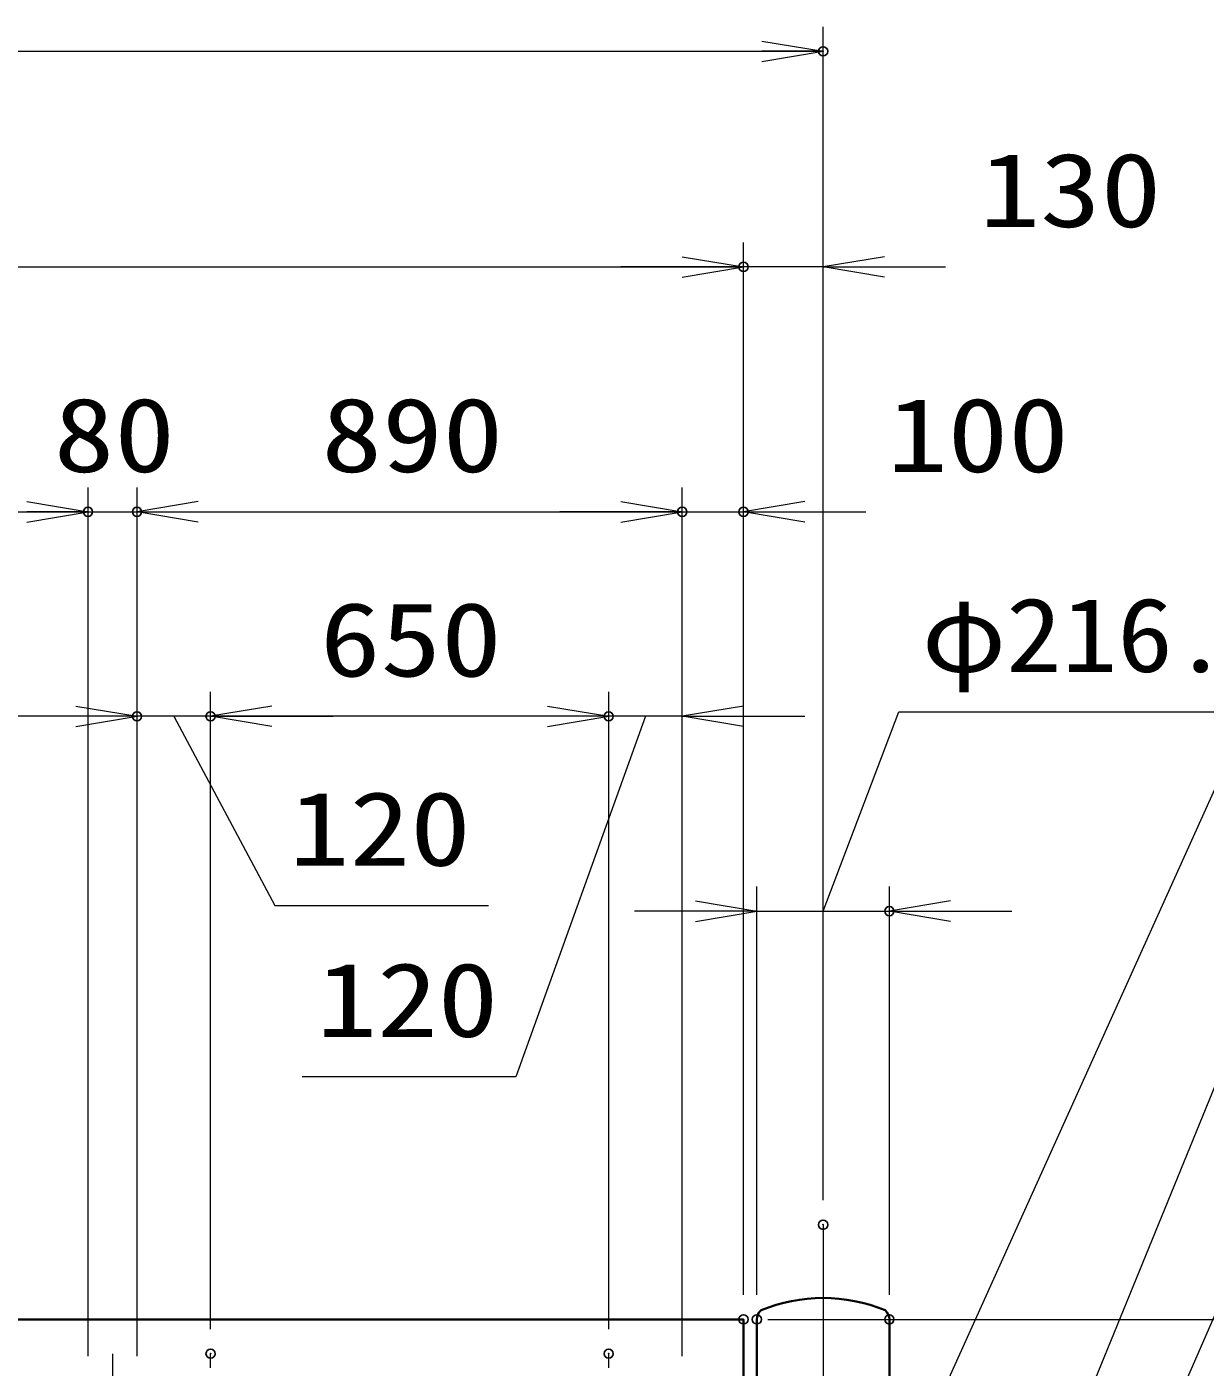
# Model space of a CAD drawing. Units: millimetres at full size. Extents: x -11880 to 11880, y -8400 to 8400.
# Drawn here: x 3688 to 5612, y 469 to 2657 of the extents above; entities that cross this region are included whole.
import ezdxf
from ezdxf.enums import TextEntityAlignment as Align

# ---------------------------------------------------------------- set-up
doc = ezdxf.new("R2010")
doc.units = ezdxf.units.MM
doc.header["$LTSCALE"] = 30
doc.header["$PDMODE"] = 32
doc.header["$PDSIZE"] = 15
doc.linetypes.add('USER1', pattern=[18, 12, -1.5, 3, -1.5])
for name, color, linetype, lineweight in [('0-1_外形線', 7, 'Continuous', 35), ('0-2_軸線', 200, 'USER1', 15), ('0-4_寸法線', 4, 'Continuous', 18), ('0-5_0', 7, 'Continuous', 18)]:
    doc.layers.add(name, color=color, linetype=linetype, lineweight=lineweight)
doc.layers.add('0-6_Defpoints', color=7, linetype='Continuous')
doc.styles.add('ＭＳ ゴシック', font='')
doc.styles.get('ＭＳ ゴシック').set_extended_font_data('MS Gothic')

# ---------------------------------------------------------------- blocks, each defined once
blk = doc.blocks.new('_Open')
at = {"layer": '0-5_0', "color": 4}
blk.add_line((-30, 5), (0, 0), dxfattribs=at)
blk.add_lwpolyline([(-30, -5), (0, 0), (-30, 0)], dxfattribs=at)
blk = doc.blocks.new('S292')
at = {"layer": '0-4_寸法線'}
for points in [[(22866946.6, 81902371.1), (22840196.2, 81902371.1), (22814581.9, 81839681.8), (22813447.2, 81836904.7)], [(22814119.1, 81839871), (22813447.2, 81836904.7), (22815044.8, 81839492.7)]]:
    blk.add_lwpolyline(points, dxfattribs=at)
at = {"layer": '0-4_寸法線', "color": 254, "style": 'ＭＳ ゴシック'}
for s, width, p in [('ベースリング', 0.75, (22844396.2, 81910071.6)), ('SS400 19t', 1.15, (22843964.2, 81903771.6))]:
    blk.add_text(s, height=3637, dxfattribs=dict(at, width=width)).set_placement(p, align=Align.BOTTOM_LEFT)
blk = doc.blocks.new('S294')
at = {"layer": '0-4_寸法線'}
blk.add_lwpolyline([(22875680.7, 81917268.5), (22841125.5, 81917268.5), (22818089.1, 81866226.3), (22816855, 81863491.8)], dxfattribs=at)
blk = doc.blocks.new('S298')
at = {"layer": '0-4_寸法線'}
blk.add_lwpolyline([(22873349.1, 81880461.2), (22836029.1, 81880461.2), (22816753.7, 81836284.6), (22815553.9, 81833535)], dxfattribs=at)

msp = doc.modelspace()

# ---------------------------------------------------------------- linework, layer by layer
at = {"layer": '0-1_外形線'}
for p, q in [((4858.04, 546.63), (858.04, 546.63)), ((4858.04, 546.63), (4858.04, 446.63)), ((4879.89, 546.63), (4879.89, -628.37)), ((5096.19, -628.37), (5096.19, 546.63))]:
    msp.add_line(p, q, dxfattribs=at)
for centre, radius, start, end in [((4988.04, 314.68), 266.94, 67.67999, 112.32001), ((4899.89, 546.63), 20, 131.40962, 180), ((5076.19, 546.63), 20, 0, 48.59038)]:
    msp.add_arc(centre, radius, start, end, dxfattribs=at)
at = {"layer": '0-2_軸線'}
for p, q in [((4988.04, 701.2), (4988.04, -1532.84)), ((3828.04, 490.63), (3828.04, -477.37)), ((3988.04, -477.37), (3988.04, 490.63)), ((4638.04, -477.37), (4638.04, 490.63))]:
    msp.add_line(p, q, dxfattribs=at)
at = {"layer": '0-4_寸法線'}
for p, q in [((4988.04, 741.2), (4988.04, 2657.2)), ((735.04, 2617.2), (4988.04, 2617.2)), ((4858.04, 586.63), (4858.04, 2305.19)), ((4858.04, 586.63), (4858.04, 2305.19)), ((4988.04, 741.2), (4988.04, 2305.19)), ((858.04, 2265.19), (4858.04, 2265.19)), ((4758.04, 2265.19), (4658.04, 2265.19)), ((4988.04, 2265.19), (4858.04, 2265.19)), ((5088.04, 2265.19), (5188.04, 2265.19)), ((3788.04, 486.63), (3788.04, 1905.19)), ((3788.04, 486.63), (3788.04, 1905.19)), ((3868.04, 486.63), (3868.04, 1905.19)), ((3868.04, 486.63), (3868.04, 1905.19)), ((4758.04, 486.63), (4758.04, 1905.19)), ((4758.04, 486.63), (4758.04, 1905.19)), ((4858.04, 586.63), (4858.04, 1905.19)), ((2898.04, 1865.19), (3788.04, 1865.19)), ((3788.04, 1865.19), (3868.04, 1865.19)), ((3868.04, 1865.19), (4758.04, 1865.19)), ((3968.04, 1865.19), (4068.04, 1865.19)), ((4658.04, 1865.19), (4558.04, 1865.19)), ((4758.04, 1865.19), (4858.04, 1865.19)), ((4958.04, 1865.19), (5058.04, 1865.19)), ((3868.04, 486.63), (3868.04, 1571.37)), ((3988.04, 530.63), (3988.04, 1571.37)), ((3988.04, 530.63), (3988.04, 1571.37)), ((4638.04, 530.63), (4638.04, 1571.37)), ((4638.04, 530.63), (4638.04, 1571.37)), ((4758.04, 486.63), (4758.04, 1571.37)), ((3768.04, 1531.37), (3668.04, 1531.37)), ((3988.04, 1531.37), (3868.04, 1531.37)), ((4638.04, 1531.37), (3988.04, 1531.37)), ((4088.04, 1531.37), (4188.04, 1531.37)), ((4538.04, 1531.37), (4438.04, 1531.37)), ((4758.04, 1531.37), (4638.04, 1531.37)), ((4858.04, 1531.37), (4958.04, 1531.37)), ((4879.89, 586.63), (4879.89, 1253.25)), ((5096.19, 586.63), (5096.19, 1253.25)), ((4779.89, 1213.25), (4679.89, 1213.25)), ((4879.89, 1213.25), (5096.19, 1213.25)), ((5196.19, 1213.25), (5296.19, 1213.25)), ((4898.04, 546.63), (6825.27, 546.63)), ((4898.04, 546.63), (7225.27, 546.63)), ((4898.04, 546.63), (7625.27, 546.63))]:
    msp.add_line(p, q, dxfattribs=at)
for points in [[(4988.04, 1213.25), (5111.47, 1538.71), (5709.87, 1538.71)], [(3928.04, 1531.37), (4092.83, 1222.37), (4441.63, 1222.37)], [(4698.04, 1531.37), (4486.56, 942.99), (4137.76, 942.99)]]:
    msp.add_lwpolyline(points, dxfattribs=at)
at = {"layer": '0-6_Defpoints'}
for p in [(4988.04, 2617.2), (4858.04, 2265.19), (3788.04, 1865.19), (3868.04, 1865.19), (4758.04, 1865.19), (4858.04, 1865.19), (3868.04, 1531.37), (3988.04, 1531.37), (4638.04, 1531.37), (5096.19, 1213.25), (4988.04, 701.2), (4858.04, 546.63), (4858.04, 546.63), (4879.89, 546.63), (5096.19, 546.63), (3988.04, 490.63), (4638.04, 490.63)]:
    msp.add_point(p, dxfattribs=at)

# ---------------------------------------------------------------- block references
at = {"layer": '0-4_寸法線'}
for name, p, xscale, yscale in [('_Open', (4988.04, 2617.2), 3.333333, 3.333333), ('S294', (-755462.94, -2728541.35), 0.03333333, 0.03333333), ('_Open', (4858.04, 2265.19), 3.333333, 3.333333), ('_Open', (4858.04, 2265.19), 3.333333, 3.333333), ('S292', (-755462.94, -2728541.35), 0.03333333, 0.03333333), ('_Open', (3788.04, 1865.19), 3.333333, 3.333333), ('_Open', (3788.04, 1865.19), 3.333333, 3.333333), ('_Open', (4758.04, 1865.19), 3.333333, 3.333333), ('_Open', (4758.04, 1865.19), 3.333333, 3.333333), ('_Open', (3868.04, 1531.37), 3.333333, 3.333333), ('_Open', (4638.04, 1531.37), 3.333333, 3.333333), ('_Open', (4638.04, 1531.37), 3.333333, 3.333333), ('S298', (-755462.94, -2728541.35), 0.03333333, 0.03333333), ('_Open', (4879.89, 1213.25), 3.333333, 3.333333)]:
    msp.add_blockref(name, p, dxfattribs=dict(at, xscale=xscale, yscale=yscale))
at = {"layer": '0-4_寸法線', "xscale": 3.333333, "yscale": 3.333333, "rotation": 180}
for p in [(4988.04, 2265.19), (3868.04, 1865.19), (3868.04, 1865.19), (4858.04, 1865.19), (3988.04, 1531.37), (3988.04, 1531.37), (4758.04, 1531.37), (5096.19, 1213.25)]:
    msp.add_blockref('_Open', p, dxfattribs=at)

# ---------------------------------------------------------------- texts
at = {"layer": '0-4_寸法線', "color": 254, "style": 'ＭＳ ゴシック'}
for s, width, p in [('130', 1.2, (5243.38, 2293.87)), ('80', 1.2, (3732.04, 1893.87)), ('890', 1.2, (4169.04, 1893.87)), ('100', 1.2, (5092.44, 1893.87)), ('650', 1.2, (4166.64, 1560.06)), ('φ216.3', 1.1, (5149.07, 1567.4)), ('120', 1.2, (4116.03, 1251.05)), ('120', 1.2, (4160.96, 971.67))]:
    msp.add_text(s, height=121.2, dxfattribs=dict(at, width=width)).set_placement(p, align=Align.BOTTOM_LEFT)

doc.saveas('drawing.dxf')
